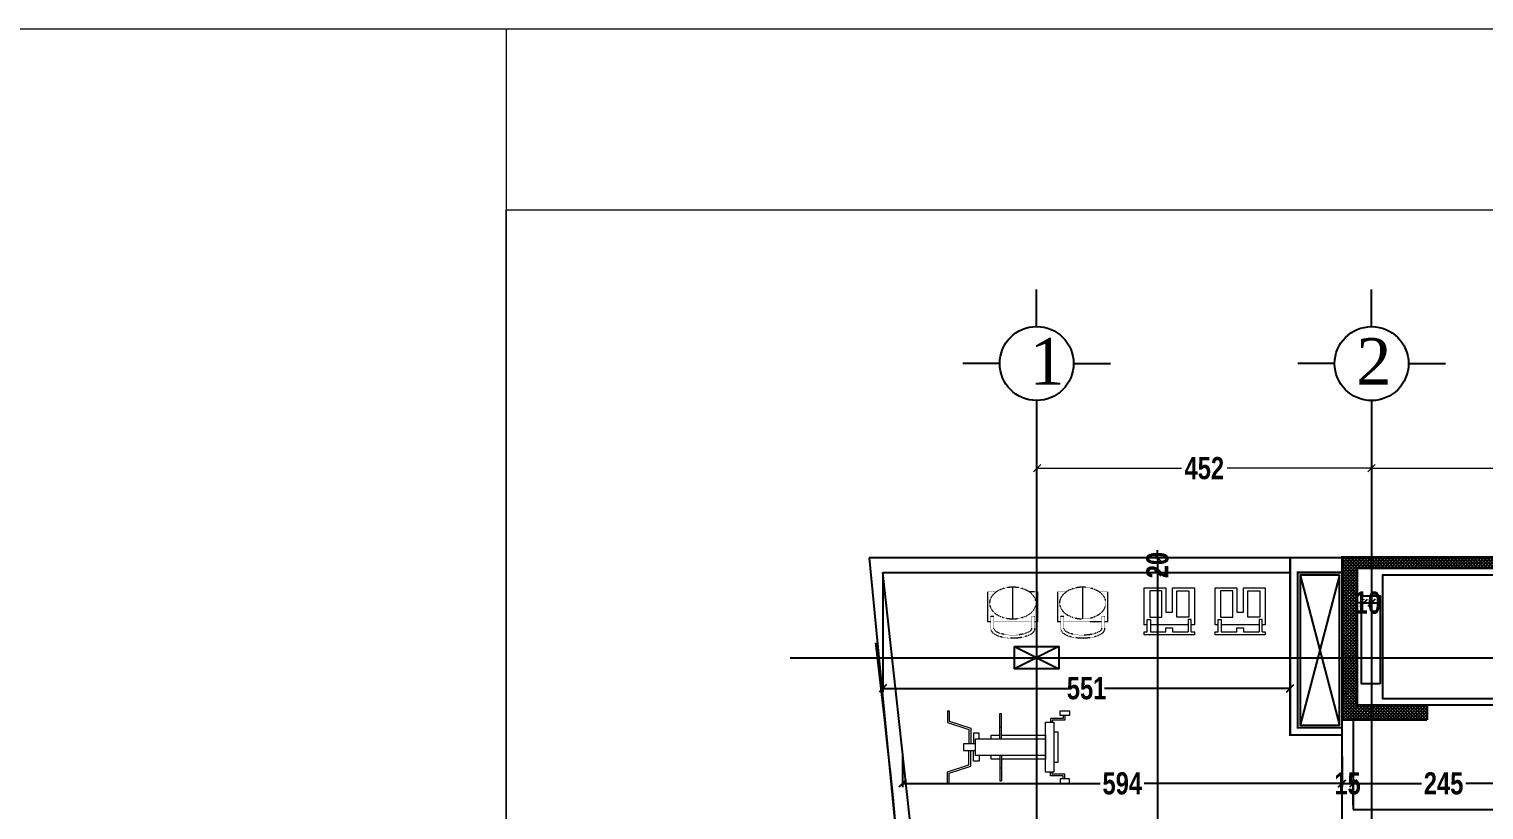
# Model space of a CAD drawing. Extents: x 285329 to 658348, y -83126 to -16980.
# Drawn here: x 352971 to 354939, y -39664 to -38609 of the extents above; entities that cross this region are included whole.
import ezdxf

# ---------------------------------------------------------------- set-up
doc = ezdxf.new("R2010")
doc.units = 0
doc.linetypes.add('DOT2', pattern=[0.125, 0, -0.125])
doc.layers.get('0').update_dxf_attribs({"linetype": 'CONTINUOUS'})
doc.layers.get('DEFPOINTS').update_dxf_attribs({"color": 9, "linetype": 'CONTINUOUS'})
for name, color, linetype in [('AXIS', 1, 'CONTINUOUS'), ('COLUMN', 5, 'CONTINUOUS'), ('FURNITURE', 4, 'CONTINUOUS'), ('isoipse', 60, 'DOT2'), ('TEXT', 3, 'CONTINUOUS'), ('WALL', 7, 'CONTINUOUS'), ('WALL1', 2, 'CONTINUOUS')]:
    doc.layers.add(name, color=color, linetype=linetype)
doc.layers.add('VIS', color=8, linetype='CONTINUOUS', lineweight=18)
doc.styles.add('CITYBLUEPRINT', font='cityb___.ttf', dxfattribs={"width": 0.8})
doc.styles.add('style2', font='romantic.ttf', dxfattribs={"height": 50})
doc.dimstyles.new('50', dxfattribs={"dimtxt": 30, "dimasz": 10, "dimexe": 5, "dimexo": 6, "dimgap": 5, "dimtad": 0, "dimdec": 0, "dimdsep": 46, "dimtxsty": 'CITYBLUEPRINT', "dimblk1": 'OBLIQUE', "dimblk2": 'OBLIQUE', "dimsah": 1, "dimcen": 0.05, "dimdle": 0.03, "dimclre": 22, "dimclrt": 7, "dimadec": 0, "dimazin": 0, "dimtfac": 1, "dimtdec": 0, "dimtix": 1, "dimtmove": 0, "dimatfit": 3, "dimldrblk": 'OBLIQUE', "dimfxl": 1, "dimtolj": 1, "dimtzin": 0, "dimarcsym": 0})

# ---------------------------------------------------------------- blocks, each defined once
blk = doc.blocks.new('COLUMN')
at = {"layer": 'AXIS'}
for p, q in [((236924.7, -9644.3), (236984.7, -9674.3)), ((236984.7, -9644.3), (236924.7, -9674.3))]:
    blk.add_line(p, q, dxfattribs=at)
at = {"layer": 'COLUMN'}
blk.add_lwpolyline([(236924.7, -9644.3), (236984.7, -9644.3), (236984.7, -9674.3), (236924.7, -9674.3)], close=True, dxfattribs=at)
blk = doc.blocks.new('_Oblique')
at = {"color": 0, "lineweight": -2}
blk.add_line((-0.5, -0.5), (0.5, 0.5), dxfattribs=at)
blk = doc.blocks.new('*D2202')
at = {"layer": 'DEFPOINTS', "color": 0, "linetype": 'Continuous', "lineweight": 5, "transparency": 16777216}
for p in [(328031, -10833.2), (327578.5, -10845.6), (328031, -10845.6)]:
    blk.add_point(p, dxfattribs=at)
at = {"layer": 'VIS', "color": 22, "linetype": 'Continuous', "lineweight": -2, "transparency": 16777216}
for p, q in [((327578.5, -10839.6), (327578.5, -10828.2)), ((328031, -10839.6), (328031, -10828.2))]:
    blk.add_line(p, q, dxfattribs=at)
at = {"layer": 'VIS', "color": 24, "linetype": 'Continuous', "lineweight": -2, "transparency": 16777216}
for p, q in [((327578.5, -10833.2), (327773.9, -10833.2)), ((328031, -10833.2), (327835.6, -10833.2))]:
    blk.add_line(p, q, dxfattribs=at)
at = {"layer": 'VIS', "color": 24, "linetype": 'Continuous', "lineweight": -2, "transparency": 16777216, "xscale": 10, "yscale": 10, "zscale": 10, "rotation": 180}
blk.add_blockref('_Oblique', (327578.5, -10833.2), dxfattribs=at)
at = {"layer": 'VIS', "color": 24, "linetype": 'Continuous', "lineweight": -2, "transparency": 16777216, "xscale": 10, "yscale": 10, "zscale": 10}
blk.add_blockref('_Oblique', (328031, -10833.2), dxfattribs=at)
at = {"layer": 'VIS', "color": 30, "linetype": 'Continuous', "lineweight": 5, "transparency": 16777216, "insert": (327804.7, -10833.2), "char_height": 30, "attachment_point": 5, "style": 'CITYBLUEPRINT'}
blk.add_mtext('\\A1;452', dxfattribs=at)
blk = doc.blocks.new('*D2203')
at = {"layer": 'DEFPOINTS', "color": 0, "linetype": 'Continuous', "lineweight": 5, "transparency": 16777216}
for p in [(328671.3, -10833.2), (328671.3, -10833.2), (328031, -10845.6)]:
    blk.add_point(p, dxfattribs=at)
at = {"layer": 'VIS', "color": 24, "linetype": 'Continuous', "lineweight": -2, "transparency": 16777216}
for p, q in [((328030.9, -10833.2), (328317.6, -10833.2)), ((328671.3, -10833.2), (328384.6, -10833.2))]:
    blk.add_line(p, q, dxfattribs=at)
at = {"layer": 'VIS', "color": 22, "linetype": 'Continuous', "lineweight": -2, "transparency": 16777216}
for p, q in [((328031, -10839.6), (328031, -10828.2)), ((328671.3, -10827.2), (328671.3, -10828.2))]:
    blk.add_line(p, q, dxfattribs=at)
at = {"layer": 'VIS', "color": 24, "linetype": 'Continuous', "lineweight": -2, "transparency": 16777216, "xscale": 10, "yscale": 10, "zscale": 10, "rotation": 180}
blk.add_blockref('_Oblique', (328031, -10833.2), dxfattribs=at)
at = {"layer": 'VIS', "color": 24, "linetype": 'Continuous', "lineweight": -2, "transparency": 16777216, "xscale": 10, "yscale": 10, "zscale": 10}
blk.add_blockref('_Oblique', (328671.3, -10833.2), dxfattribs=at)
at = {"layer": 'VIS', "color": 30, "linetype": 'Continuous', "lineweight": 5, "transparency": 16777216, "insert": (328351.1, -10833.2), "char_height": 30, "attachment_point": 5, "style": 'CITYBLUEPRINT'}
blk.add_mtext('\\A1;640', dxfattribs=at)
blk = doc.blocks.new('*D2453')
at = {"layer": 'DEFPOINTS', "color": 0, "linetype": 'Continuous', "lineweight": 5, "transparency": 16777216}
for p in [(354502.7, -39323.1), (354497.1, -39343.1), (354502.7, -39343.1)]:
    blk.add_point(p, dxfattribs=at)
at = {"layer": 'VIS', "color": 0, "linetype": 'Continuous', "lineweight": -2, "transparency": 16777216}
for p, q in [((354497.1, -39323.1), (354497.1, -39313.1)), ((354497.1, -39323.1), (354497.1, -39343.1)), ((354497.1, -39343.1), (354497.1, -39353.1))]:
    blk.add_line(p, q, dxfattribs=at)
at = {"layer": 'VIS', "color": 22, "linetype": 'Continuous', "lineweight": -2, "transparency": 16777216}
for p, q in [((354496.7, -39323.1), (354492.1, -39323.1)), ((354496.7, -39343.1), (354492.1, -39343.1))]:
    blk.add_line(p, q, dxfattribs=at)
at = {"layer": 'VIS', "color": 0, "linetype": 'Continuous', "lineweight": -2, "transparency": 16777216, "xscale": 10, "yscale": 10, "zscale": 10}
for p, rotation in [((354497.1, -39323.1), 270), ((354497.1, -39343.1), 90)]:
    blk.add_blockref('_Oblique', p, dxfattribs=dict(at, rotation=rotation))
at = {"layer": 'VIS', "color": 7, "linetype": 'Continuous', "lineweight": 5, "transparency": 16777216, "insert": (354497.1, -39333.1), "char_height": 30, "attachment_point": 5, "rotation": 90, "style": 'CITYBLUEPRINT'}
blk.add_mtext('\\A1;20', dxfattribs=at)
blk = doc.blocks.new('*D2465')
at = {"layer": 'DEFPOINTS', "color": 0, "linetype": 'Continuous', "lineweight": 5, "transparency": 16777216}
for p in [(354776.3, -39386.2), (354786.6, -39384), (354786.6, -39386.2)]:
    blk.add_point(p, dxfattribs=at)
at = {"layer": 'VIS', "color": 0, "linetype": 'Continuous', "lineweight": -2, "transparency": 16777216}
for p, q in [((354776.3, -39384), (354766.3, -39384)), ((354776.3, -39384), (354786.6, -39384)), ((354786.6, -39384), (354796.6, -39384))]:
    blk.add_line(p, q, dxfattribs=at)
at = {"layer": 'VIS', "color": 22, "linetype": 'Continuous', "lineweight": -2, "transparency": 16777216}
for p, q in [((354776.3, -39380.2), (354776.3, -39379)), ((354786.6, -39380.2), (354786.6, -39379))]:
    blk.add_line(p, q, dxfattribs=at)
at = {"layer": 'VIS', "color": 0, "linetype": 'Continuous', "lineweight": -2, "transparency": 16777216, "xscale": 10, "yscale": 10, "zscale": 10}
blk.add_blockref('_Oblique', (354776.3, -39384), dxfattribs=at)
at = {"layer": 'VIS', "color": 0, "linetype": 'Continuous', "lineweight": -2, "transparency": 16777216, "xscale": 10, "yscale": 10, "zscale": 10, "rotation": 180}
blk.add_blockref('_Oblique', (354786.6, -39384), dxfattribs=at)
at = {"layer": 'VIS', "color": 7, "linetype": 'Continuous', "lineweight": 5, "transparency": 16777216, "insert": (354781.5, -39384), "char_height": 30, "attachment_point": 5, "style": 'CITYBLUEPRINT'}
blk.add_mtext('\\A1;10', dxfattribs=at)
blk = doc.blocks.new('huy')
at = {"layer": 'AXIS'}
h = blk.add_hatch(dxfattribs=at)
h.set_pattern_fill('ANSI37', color=256, style=0)
h.set_pattern_definition([(45, (-12919.7087, 458.9356), (-2.24506403, 2.24506403), []), (135, (-12919.7087, 458.9356), (-2.24506403, -2.24506403), [])])
h.paths.add_polyline_path([(322259.9, -40340.6), (322280.3, -40340.6), (322280.3, -40155.5), (322259.9, -40155.5)], flags=17)
h.paths.add_polyline_path([(322259.9, -40340.6), (322259.9, -40360.6), (322375, -40360.6), (322375, -40340.6)])
h.paths.add_polyline_path([(322259.9, -40140.5), (322259.9, -40155.5), (322500, -40155.5), (322500, -40340.6), (322490, -40340.6), (322490, -40360.6), (322520, -40360.6), (322520, -40140.5)])
at = {"layer": 'FURNITURE'}
blk.add_line((322490, -40340.6), (322375, -40340.6), dxfattribs=at)
at = {"layer": 'FURNITURE', "ltscale": 3}
for points in [[(322490.6, -40165), (322314.9, -40165), (322314.9, -40331.4), (322490.6, -40331.4)], [(322311.5, -40311.6), (322286.2, -40311.6), (322286.2, -40192.7), (322311.5, -40192.7)]]:
    blk.add_lwpolyline(points, close=True, dxfattribs=at)
at = {"layer": 'WALL', "ltscale": 3}
blk.add_line((322259.9, -40140.5), (322425, -40140.5), dxfattribs=at)
blk.add_line((322259.9, -40140.5), (322425, -40140.5), dxfattribs=at)
blk.add_line((322259.9, -40140.5), (322425, -40140.5), dxfattribs=at)
at = {"layer": 'WALL', "linetype": 'Continuous', "const_width": 3}
for points in [[(322375, -40360.6), (322259.9, -40360.6), (322259.9, -40140.5), (322485, -40140.5)], [(322259.9, -40140.5), (322425, -40140.5)], [(322259.9, -40140.5), (322425, -40140.5)], [(322485, -40140.5), (322520, -40140.5), (322520, -40360.6), (322490, -40360.6)], [(322490, -40340.6), (322500, -40340.6), (322500, -40155.5), (322280.3, -40155.5), (322280.3, -40340.6), (322375, -40340.6)], [(322375, -40340.6), (322375, -40360.6)], [(322490, -40340.6), (322490, -40360.6)], [(322500, -40340.6), (322490, -40340.6), (322490, -40360.6)]]:
    blk.add_lwpolyline(points, dxfattribs=at)
blk = doc.blocks.new('RDSGTEDR')
at = {"layer": 'isoipse', "lineweight": -2}
for p, q in [((349133.6, -24494.1), (349122.1, -24494.1)), ((349122.1, -24494.1), (349122.1, -24534)), ((349156.1, -24530.4), (349156.1, -24487.6)), ((349190, -24494.1), (349178.5, -24494.1)), ((349190, -24534), (349190, -24494.1)), ((349122.1, -24534), (349126.4, -24534)), ((349126.4, -24543.2), (349126.4, -24526.8)), ((349126.4, -24526.8), (349130.6, -24526.8)), ((349130.6, -24526.8), (349130.6, -24543.2)), ((349185.7, -24526.8), (349181.6, -24526.8)), ((349181.6, -24526.8), (349181.6, -24543.2)), ((349185.7, -24543.2), (349185.7, -24526.8)), ((349185.7, -24534), (349190, -24534))]:
    blk.add_line(p, q, dxfattribs=at)
blk.add_lwpolyline([(349130.6, -24534), (349181.6, -24534)], dxfattribs=at)
at = {"layer": 'isoipse', "lineweight": -2, "extrusion": (0, 0, -1)}
blk.add_ellipse((349156.1, -24509), major_axis=(-31.4, 0), ratio=0.68059, dxfattribs=at)
blk.add_ellipse((349156.1, -24543.2), major_axis=(25.5, 0), ratio=0.363111, start_param=0, end_param=3.141593, dxfattribs=at)
at = {"layer": 'isoipse', "lineweight": -2}
blk.add_open_spline([(349185.7, -24543.2), (349185.7, -24545.4), (349184.7, -24547.5), (349181.9, -24550.4), (349180.2, -24551.6), (349173.4, -24554.8), (349166.9, -24556.1), (349152.9, -24556.9), (349145.6, -24556.2), (349135, -24553.3), (349131.1, -24551.6), (349127.3, -24547.2), (349126.5, -24545.2), (349126.5, -24543.2)], degree=3, knots=[0, 0, 0, 0, 0.322829, 0.322829, 0.645659, 0.645659, 1.428418, 1.428418, 2.211177, 2.211177, 2.842701, 2.842701, 3.140074, 3.140074, 3.140074, 3.140074], dxfattribs=at)
blk = doc.blocks.new('YRYR')
at = {"lineweight": 0}
for p, q in [((349080.7, -24174.9), (349080.7, -24172.6)), ((349098.4, -24174.9), (349098.4, -24172.6)), ((349153.8, -24174.9), (349153.8, -24172.6)), ((349171.5, -24174.9), (349171.5, -24172.6)), ((349077.1, -24245.9), (349077.1, -24243.5)), ((349175.1, -24245.9), (349175.1, -24243.5))]:
    blk.add_line(p, q, dxfattribs=at)
for points in [[(349077.1, -24080.9), (349083.3, -24080.9), (349083.3, -24093.3), (349077.1, -24093.3)], [(349175.1, -24080.9), (349168.9, -24080.9), (349168.9, -24093.3), (349175.1, -24093.3)], [(349092.2, -24102.1), (349160, -24102.1), (349160, -24113.1), (349092.2, -24113.1)], [(349114.7, -24113.1), (349137.5, -24113.1), (349137.5, -24207.8), (349114.7, -24207.8)], [(349121.7, -24224.2), (349130.4, -24224.2), (349130.4, -24207.8), (349121.7, -24207.8)]]:
    blk.add_lwpolyline(points, close=True, dxfattribs=at)
for points in [[(349083.3, -24087.1), (349089.6, -24087.1), (349089.6, -24104), (349092.2, -24104)], [(349168.9, -24087.1), (349162.6, -24087.1), (349162.6, -24104), (349160, -24104)], [(349083.3, -24089.4), (349087.3, -24089.4), (349087.3, -24106.3), (349092.2, -24106.3)], [(349146.4, -24102.1), (349146.4, -24096.1), (349105.7, -24096.1), (349105.7, -24102.1)], [(349168.9, -24089.4), (349164.9, -24089.4), (349164.9, -24106.3), (349160, -24106.3)], [(349109.8, -24172.6), (349109.8, -24113.1), (349114.7, -24113.1)], [(349137.5, -24113.1), (349142.4, -24113.1), (349142.4, -24172.6)], [(349114.7, -24172.6), (349098.4, -24172.6), (349080.7, -24172.6)], [(349114.7, -24174.9), (349098.4, -24174.9), (349080.7, -24174.9)], [(349114.7, -24186.5), (349109.8, -24186.5), (349109.8, -24174.9)], [(349137.5, -24172.6), (349153.8, -24172.6), (349171.5, -24172.6)], [(349137.5, -24174.9), (349153.8, -24174.9), (349171.5, -24174.9)], [(349142.4, -24174.9), (349142.4, -24186.5), (349137.5, -24186.5)], [(349114.7, -24202.7), (349107.2, -24202.7), (349107.2, -24210.8), (349121.7, -24210.8)], [(349137.5, -24202.7), (349145, -24202.7), (349145, -24210.8), (349130.4, -24210.8)], [(349077.1, -24243.5), (349091, -24243.5), (349100.4, -24214.4), (349121.7, -24214.4)], [(349077.1, -24245.9), (349092.7, -24245.9), (349102.1, -24216.7), (349121.7, -24216.7)], [(349175.1, -24243.5), (349161.2, -24243.5), (349151.8, -24214.4), (349130.4, -24214.4)], [(349175.1, -24245.9), (349159.5, -24245.9), (349150.1, -24216.7), (349130.4, -24216.7)]]:
    blk.add_lwpolyline(points, dxfattribs=at)
blk = doc.blocks.new('TRYRFT')
at = {"lineweight": -2}
for p, q in [((349293.1, -24550.2), (349293.1, -24500.2)), ((349293.1, -24500.2), (349322.5, -24500.2)), ((349322.5, -24500.2), (349322.5, -24533.1)), ((349331.6, -24533.1), (349331.6, -24500.2)), ((349316.9, -24503.9), (349300.6, -24503.9)), ((349300.6, -24503.9), (349300.6, -24539.9)), ((349316.9, -24539.9), (349316.9, -24503.9)), ((349322.5, -24533.1), (349331.6, -24533.1)), ((349297.4, -24550.2), (349293.1, -24550.2)), ((349297.4, -24559.4), (349297.4, -24543)), ((349297.4, -24543), (349301.5, -24543)), ((349300.6, -24539.9), (349316.9, -24539.9)), ((349301.5, -24543), (349301.5, -24559.4)), ((349322.5, -24559.4), (349322.5, -24554.2)), ((349322.5, -24554.2), (349331.6, -24554.2)), ((349331.6, -24554.2), (349331.6, -24559.4)), ((349356.7, -24543), (349352.6, -24543)), ((349352.6, -24543), (349352.6, -24559.4)), ((349356.7, -24559.4), (349356.7, -24543))]:
    blk.add_line(p, q, dxfattribs=at)
for points in [[(349331.6, -24500.2), (349361, -24500.2), (349361, -24550.2), (349356.7, -24550.2)], [(349356.7, -24559.4), (349361, -24559.4), (349361, -24563.5), (349293.1, -24563.5), (349293.1, -24559.4), (349297.4, -24559.4)], [(349352.6, -24550.2), (349301.5, -24550.2)], [(349301.5, -24559.4), (349322.5, -24559.4)], [(349331.6, -24559.4), (349352.6, -24559.4)]]:
    blk.add_lwpolyline(points, dxfattribs=at)
blk.add_lwpolyline([(349353.6, -24539.9), (349337.2, -24539.9), (349337.2, -24503.9), (349353.6, -24503.9)], close=True, dxfattribs=at)
blk = doc.blocks.new('*D2784')
at = {"layer": 'DEFPOINTS', "color": 0, "linetype": 'Continuous', "lineweight": 5, "transparency": 16777216}
for p in [(354502.7, -39343.1), (354497.1, -40260), (354572.3, -40260)]:
    blk.add_point(p, dxfattribs=at)
at = {"layer": 'VIS', "color": 22, "linetype": 'Continuous', "lineweight": -2, "transparency": 16777216}
for p, q in [((354496.7, -39343.1), (354492.1, -39343.1)), ((354566.3, -40260), (354492.1, -40260))]:
    blk.add_line(p, q, dxfattribs=at)
at = {"layer": 'VIS', "color": 0, "linetype": 'Continuous', "lineweight": -2, "transparency": 16777216}
for p, q in [((354497.1, -39343.1), (354497.1, -39776.9)), ((354497.1, -40260.1), (354497.1, -39826.2))]:
    blk.add_line(p, q, dxfattribs=at)
at = {"layer": 'VIS', "color": 0, "linetype": 'Continuous', "lineweight": -2, "transparency": 16777216, "xscale": 10, "yscale": 10, "zscale": 10}
for p, rotation in [((354497.1, -39343.1), 90), ((354497.1, -40260), 270)]:
    blk.add_blockref('_Oblique', p, dxfattribs=dict(at, rotation=rotation))
at = {"layer": 'VIS', "color": 7, "linetype": 'Continuous', "lineweight": 5, "transparency": 16777216, "insert": (354497.1, -39801.6), "char_height": 30, "attachment_point": 5, "rotation": 90, "style": 'CITYBLUEPRINT'}
blk.add_mtext('\\A1;917', dxfattribs=at)
blk = doc.blocks.new('*D2791')
at = {"layer": 'DEFPOINTS', "color": 0, "linetype": 'Continuous', "lineweight": 5, "transparency": 16777216}
for p in [(354125.6, -39343.1), (354676.7, -39343.1), (354676.7, -39499.7)]:
    blk.add_point(p, dxfattribs=at)
at = {"layer": 'VIS', "color": 22, "linetype": 'Continuous', "lineweight": -2, "transparency": 16777216}
for p, q in [((354125.6, -39349.1), (354125.6, -39504.7)), ((354676.7, -39349.1), (354676.7, -39504.7))]:
    blk.add_line(p, q, dxfattribs=at)
at = {"layer": 'VIS', "color": 0, "linetype": 'Continuous', "lineweight": -2, "transparency": 16777216}
for p, q in [((354125.6, -39499.7), (354376.8, -39499.7)), ((354676.7, -39499.7), (354425.5, -39499.7))]:
    blk.add_line(p, q, dxfattribs=at)
at = {"layer": 'VIS', "color": 0, "linetype": 'Continuous', "lineweight": -2, "transparency": 16777216, "xscale": 10, "yscale": 10, "zscale": 10, "rotation": 180}
blk.add_blockref('_Oblique', (354125.6, -39499.7), dxfattribs=at)
at = {"layer": 'VIS', "color": 0, "linetype": 'Continuous', "lineweight": -2, "transparency": 16777216, "xscale": 10, "yscale": 10, "zscale": 10}
blk.add_blockref('_Oblique', (354676.7, -39499.7), dxfattribs=at)
at = {"layer": 'VIS', "color": 7, "linetype": 'Continuous', "lineweight": 5, "transparency": 16777216, "insert": (354401.2, -39499.7), "char_height": 30, "attachment_point": 5, "style": 'CITYBLUEPRINT'}
blk.add_mtext('\\A1;551', dxfattribs=at)
blk = doc.blocks.new('*D2792')
at = {"layer": 'DEFPOINTS', "color": 0, "linetype": 'Continuous', "lineweight": 5, "transparency": 16777216}
for p in [(354152.2, -39585.8), (354746.7, -39585.8), (354746.7, -39628.3)]:
    blk.add_point(p, dxfattribs=at)
at = {"layer": 'VIS', "color": 22, "linetype": 'Continuous', "lineweight": -2, "transparency": 16777216}
for p, q in [((354152.2, -39591.8), (354152.2, -39633.3)), ((354746.7, -39591.8), (354746.7, -39633.3))]:
    blk.add_line(p, q, dxfattribs=at)
at = {"layer": 'VIS', "color": 0, "linetype": 'Continuous', "lineweight": -2, "transparency": 16777216}
for p, q in [((354152.2, -39628.3), (354419.6, -39628.3)), ((354746.7, -39628.3), (354479.3, -39628.3))]:
    blk.add_line(p, q, dxfattribs=at)
at = {"layer": 'VIS', "color": 0, "linetype": 'Continuous', "lineweight": -2, "transparency": 16777216, "xscale": 10, "yscale": 10, "zscale": 10, "rotation": 180}
blk.add_blockref('_Oblique', (354152.2, -39628.3), dxfattribs=at)
at = {"layer": 'VIS', "color": 0, "linetype": 'Continuous', "lineweight": -2, "transparency": 16777216, "xscale": 10, "yscale": 10, "zscale": 10}
blk.add_blockref('_Oblique', (354746.7, -39628.3), dxfattribs=at)
at = {"layer": 'VIS', "color": 7, "linetype": 'Continuous', "lineweight": 5, "transparency": 16777216, "insert": (354449.5, -39628.3), "char_height": 30, "attachment_point": 5, "style": 'CITYBLUEPRINT'}
blk.add_mtext('\\A1;594', dxfattribs=at)
blk = doc.blocks.new('*D2793')
at = {"layer": 'DEFPOINTS', "color": 0, "linetype": 'Continuous', "lineweight": 5, "transparency": 16777216}
for p in [(354746.7, -39585.8), (354761.7, -39628.3), (354761.7, -39663.5)]:
    blk.add_point(p, dxfattribs=at)
at = {"layer": 'VIS', "color": 22, "linetype": 'Continuous', "lineweight": -2, "transparency": 16777216}
for p, q in [((354746.7, -39591.8), (354746.7, -39633.3)), ((354761.7, -39657.5), (354761.7, -39623.3))]:
    blk.add_line(p, q, dxfattribs=at)
at = {"layer": 'VIS', "color": 0, "linetype": 'Continuous', "lineweight": -2, "transparency": 16777216}
for p, q in [((354746.7, -39628.3), (354736.7, -39628.3)), ((354746.7, -39628.3), (354761.7, -39628.3)), ((354761.7, -39628.3), (354771.7, -39628.3))]:
    blk.add_line(p, q, dxfattribs=at)
at = {"layer": 'VIS', "color": 0, "linetype": 'Continuous', "lineweight": -2, "transparency": 16777216, "xscale": 10, "yscale": 10, "zscale": 10}
blk.add_blockref('_Oblique', (354746.7, -39628.3), dxfattribs=at)
at = {"layer": 'VIS', "color": 0, "linetype": 'Continuous', "lineweight": -2, "transparency": 16777216, "xscale": 10, "yscale": 10, "zscale": 10, "rotation": 180}
blk.add_blockref('_Oblique', (354761.7, -39628.3), dxfattribs=at)
at = {"layer": 'VIS', "color": 7, "linetype": 'Continuous', "lineweight": 5, "transparency": 16777216, "insert": (354754.2, -39628.3), "char_height": 30, "attachment_point": 5, "style": 'CITYBLUEPRINT'}
blk.add_mtext('\\A1;15', dxfattribs=at)
blk = doc.blocks.new('*D2794')
at = {"layer": 'DEFPOINTS', "color": 0, "linetype": 'Continuous', "lineweight": 5, "transparency": 16777216}
for p in [(355006.5, -39628.3), (354761.7, -39663.5), (355006.5, -39663.5)]:
    blk.add_point(p, dxfattribs=at)
at = {"layer": 'VIS', "color": 22, "linetype": 'Continuous', "lineweight": -2, "transparency": 16777216}
for p, q in [((354761.7, -39657.5), (354761.7, -39623.3)), ((355006.5, -39657.5), (355006.5, -39623.3))]:
    blk.add_line(p, q, dxfattribs=at)
at = {"layer": 'VIS', "color": 0, "linetype": 'Continuous', "lineweight": -2, "transparency": 16777216}
for p, q in [((354761.7, -39628.3), (354854.1, -39628.3)), ((355006.5, -39628.3), (354914, -39628.3))]:
    blk.add_line(p, q, dxfattribs=at)
at = {"layer": 'VIS', "color": 0, "linetype": 'Continuous', "lineweight": -2, "transparency": 16777216, "xscale": 10, "yscale": 10, "zscale": 10, "rotation": 180}
blk.add_blockref('_Oblique', (354761.7, -39628.3), dxfattribs=at)
at = {"layer": 'VIS', "color": 0, "linetype": 'Continuous', "lineweight": -2, "transparency": 16777216, "xscale": 10, "yscale": 10, "zscale": 10}
blk.add_blockref('_Oblique', (355006.5, -39628.3), dxfattribs=at)
at = {"layer": 'VIS', "color": 7, "linetype": 'Continuous', "lineweight": 5, "transparency": 16777216, "insert": (354884.1, -39628.3), "char_height": 30, "attachment_point": 5, "style": 'CITYBLUEPRINT'}
blk.add_mtext('\\A1;245', dxfattribs=at)
blk = doc.blocks.new('cbcb')
at = {"layer": 'AXIS'}
for p, q in [((327577.9, -10641.6), (327577.9, -10591.6)), ((328031, -10641.7), (328031, -10591.7)), ((327527.9, -10691.6), (327477.9, -10691.6)), ((327627.9, -10691.6), (327677.9, -10691.6)), ((327981, -10691.7), (327931, -10691.7)), ((328081, -10691.7), (328131, -10691.7)), ((327577.9, -10741.6), (327577.9, -14318.5)), ((327577.9, -10741.6), (327577.9, -10791.6)), ((328031, -10741.7), (328030.4, -14326.1)), ((328031, -10741.7), (328031, -10791.7)), ((327244.3, -11089.2), (329572, -11089.2))]:
    blk.add_line(p, q, dxfattribs=at)
for centre in [(327577.9, -10691.6), (328031, -10691.7)]:
    blk.add_circle(centre, 50, dxfattribs=at)
at = {"layer": 'WALL', "linetype": 'Continuous'}
blk.add_blockref('COLUMN', (90623.2, -1429.9), dxfattribs=at)
at = {"layer": 'TEXT', "char_height": 63, "width": 240.461, "attachment_point": 1, "style": 'style2'}
for s, insert in [('1', (327568.3, -10657.2)), ('2', (328010.2, -10657.3))]:
    blk.add_mtext(s, dxfattribs=dict(at, insert=insert))
at = {"layer": 'VIS', "linetype": 'Continuous', "lineweight": 5}
dim = blk.add_linear_dim(base=(328030.9661, -10833.1982), p1=(327578.4893, -10845.6435), p2=(328030.9661, -10845.6435), dimstyle='50', dxfattribs=at)
dim.commit()
dim.dimension.update_dxf_attribs({"geometry": '*D2202', "text_midpoint": (327804.7277, -10833.1982)})
dim = blk.add_linear_dim(base=(328671.3, -10833.2), p1=(328031, -10845.6), p2=(328671.3, -10833.2), dimstyle='50', override={"dimtmove": 1}, dxfattribs=at)
dim.commit()
dim.dimension.update_dxf_attribs({"geometry": '*D2203', "text_midpoint": (328351.1, -10833.2)})

msp = doc.modelspace()

# ---------------------------------------------------------------- linework, layer by layer
at = {"layer": 'AXIS'}
for p, q in [((354743.39, -39346.69), (354690.32, -39549.34)), ((354690.32, -39346.69), (354743.39, -39549.34)), ((354000.46, -39458.25), (356328.17, -39458.25))]:
    msp.add_line(p, q, dxfattribs=at)
at = {"layer": 'COLUMN', "linetype": 'Continuous', "lineweight": 5}
msp.add_lwpolyline([(356566.17, -38852.78), (356566.17, -43052.78), (353616.17, -43052.78), (353616.17, -38852.78)], close=True, dxfattribs=at)
at = {"layer": 'VIS', "linetype": 'Continuous', "lineweight": 5}
for p, q in [((361056.47, -38608.69), (326417.03, -38608.69)), ((353616.17, -38608.69), (353616.17, -43858.69))]:
    msp.add_line(p, q, dxfattribs=at)
at = {"layer": 'WALL', "linetype": 'Continuous', "ltscale": 3}
for p, q in [((354106.99, -39323.08), (354157.43, -39838.85)), ((354178.81, -39828.54), (354125.64, -39343.08))]:
    msp.add_line(p, q, dxfattribs=at)
at = {"layer": 'WALL', "linetype": 'Continuous'}
for p, q in [((354676.69, -39323.08), (354106.99, -39323.08)), ((354125.64, -39343.08), (354676.69, -39343.08))]:
    msp.add_line(p, q, dxfattribs=at)
at = {"layer": 'WALL', "ltscale": 3}
for p, q in [((354746.69, -39543.52), (354746.69, -39678.52)), ((354761.69, -39543.52), (354761.69, -39663.52)), ((354761.69, -39663.52), (355006.47, -39663.52))]:
    msp.add_line(p, q, dxfattribs=at)
at = {"layer": 'WALL', "linetype": 'Continuous', "const_width": 3}
for points in [[(354746.69, -39323.08), (354686.69, -39323.08), (354676.69, -39323.08), (354676.69, -39552.78), (354676.69, -39562.78), (354746.69, -39562.78)], [(354746.69, -39323.08), (354746.69, -39343.08), (354686.69, -39343.08), (354686.69, -39552.78), (354746.69, -39552.78), (354746.69, -39343.08)]]:
    msp.add_lwpolyline(points, dxfattribs=at)
at = {"layer": 'WALL', "linetype": 'Continuous'}
msp.add_lwpolyline([(354743.39, -39346.69), (354690.32, -39346.69), (354690.32, -39549.34), (354743.39, -39549.34)], close=True, dxfattribs=at)
at = {"layer": 'WALL1'}
msp.add_arc((342291.87, -40858.33), 11909.27, 1.445005, 6.849139, dxfattribs=at)

# ---------------------------------------------------------------- block references
at = {"layer": 'VIS', "linetype": 'Continuous', "lineweight": 5}
for name, p in [('cbcb', (26755.73, -28369.04)), ('huy', (32486.79, 818.07)), ('RDSGTEDR', (5145.24, -14875.36)), ('RDSGTEDR', (5239.89, -14875.36)), ('TRYRFT', (5185.95, -14863.78)), ('TRYRFT', (5281.94, -14863.78))]:
    msp.add_blockref(name, p, dxfattribs=at)
at = {"layer": 'VIS', "linetype": 'Continuous', "lineweight": 5, "rotation": 270}
msp.add_blockref('YRYR', (378458.81, 309546.85), dxfattribs=at)

# ---------------------------------------------------------------- dimensions: what is measured, and where the dimension line sits
at = {"layer": 'VIS', "linetype": 'Continuous', "lineweight": 5}
dim = msp.add_linear_dim(base=(354497.1, -39343.08), p1=(354502.74, -39323.08), p2=(354502.74, -39343.08), angle=90, dimstyle='50', dxfattribs=at)
dim.commit()
dim.dimension.update_dxf_attribs({"geometry": '*D2453', "text_midpoint": (354497.1, -39333.08)})
dim = msp.add_linear_dim(base=(354497.1, -40260.03), p1=(354502.74, -39343.08), p2=(354572.34, -40260.03), angle=90, dimstyle='50', override={"dimtmove": 1}, dxfattribs=at)
dim.commit()
dim.dimension.update_dxf_attribs({"geometry": '*D2784', "text_midpoint": (354497.1, -39801.56)})
for base, p1, p2, picture, middle in [((354676.69, -39499.68), (354125.64, -39343.08), (354676.69, -39343.08), '*D2791', (354401.17, -39499.68)), ((354746.69, -39628.26), (354152.23, -39585.81), (354746.69, -39585.81), '*D2792', (354449.46, -39628.26))]:
    dim = msp.add_linear_dim(base=base, p1=p1, p2=p2, dimstyle='50', dxfattribs=at)
    dim.commit()
    dim.dimension.update_dxf_attribs({"geometry": picture, "text_midpoint": middle})
for base, p1, p2, picture, middle in [((354786.63, -39383.99), (354776.3, -39386.18), (354786.63, -39386.18), '*D2465', (354781.46, -39383.99)), ((354761.69, -39628.26), (354746.69, -39585.81), (354761.69, -39663.52), '*D2793', (354754.19, -39628.26)), ((355006.47, -39628.26), (354761.69, -39663.52), (355006.47, -39663.52), '*D2794', (354884.08, -39628.26))]:
    dim = msp.add_linear_dim(base=base, p1=p1, p2=p2, dimstyle='50', override={"dimtmove": 1}, dxfattribs=at)
    dim.commit()
    dim.dimension.update_dxf_attribs({"geometry": picture, "text_midpoint": middle})

doc.saveas('drawing.dxf')
